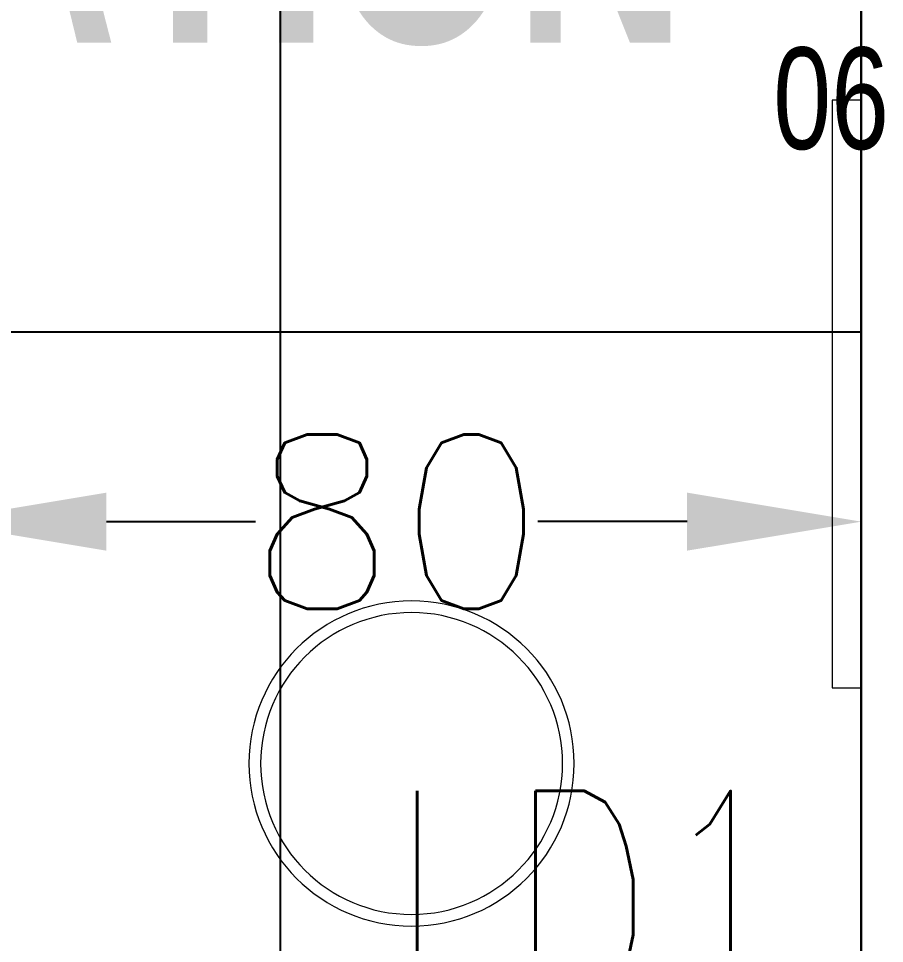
# Model space of a CAD drawing. Extents: x -12260 to 57327, y -29287 to 19916.
# Drawn here: x 23150 to 23896, y -11557 to -10760 of the extents above; entities that cross this region are included whole.
import ezdxf
from ezdxf.enums import TextEntityAlignment as Align

# ---------------------------------------------------------------- set-up
doc = ezdxf.new("R2010")
doc.units = 0
doc.header["$LTSCALE"] = 0.25
doc.linetypes.add('DASHDOT', pattern=[25.4, 12.7, -6.35, 0, -6.35])
for name, color, linetype, lineweight in [('01-First Floor$0$72_EGR_BASE_TEXT', 252, 'Continuous', 5), ('01-First Floor$0$72_EGR_EQP_TAG', 142, 'Continuous', 5), ('01-First Floor$0$LOADING', 253, 'Continuous', 5), ('E-DIM', 6, 'Continuous', 18), ('E-LITE-CIRC-NUMB', 6, 'Continuous', 25), ('E-LITE-CLNG', 150, 'Continuous', 35), ('E-LITE-CLNG-CNDT', 6, 'DASHDOT', 35), ('E-LITE-CTRL', 6, 'Continuous', 25), ('E-LITE-IDEN', 6, 'Continuous', 25)]:
    doc.layers.add(name, color=color, linetype=linetype, lineweight=lineweight)
doc.layers.add('01-First Floor$0$FALSE CEILING', color=251, linetype='Continuous')
doc.layers.add('01-First Floor$0$X-WHITE glass', color=255, linetype='Continuous')
doc.styles.add('01-First Floor$0$X3G_ENTITY_257CFD', font='swisscl.ttf', dxfattribs={"height": 200})
doc.styles.add('01-First Floor$0$X3G_ENTITY_9EC9', font='swisscl.ttf', dxfattribs={"height": 0.2})
doc.styles.add('DC_SIMPLEX', font='SIMPLEX.shx', dxfattribs={"width": 0.7})
doc.styles.get("Standard").update_dxf_attribs({"font": 'romans.shx'})
doc.dimstyles.get("Standard").update_dxf_attribs({"dimtxt": 150, "dimasz": 150, "dimexe": 0.18, "dimexo": 0.0625, "dimgap": 0.09, "dimtad": 0, "dimtih": 1, "dimtoh": 1, "dimdec": 0, "dimlfac": 0.1, "dimzin": 0, "dimdsep": 46, "dimtxsty": 'Standard', "dimcen": 0.09, "dimclrd": 6, "dimadec": 0, "dimazin": 0, "dimtfac": 1, "dimtdec": 0, "dimtofl": 0, "dimtmove": 0, "dimatfit": 3, "dimfxl": 1, "dimtolj": 1, "dimtzin": 0, "dimarcsym": 0})

# ---------------------------------------------------------------- blocks, each defined once
blk = doc.blocks.new('01-First Floor$0$WM00001-P')
at = {"layer": '01-First Floor$0$LOADING'}
for radius in [0.14, 0.13]:
    blk.add_circle((0, 0), radius, dxfattribs=at)
blk = doc.blocks.new('01-First Floor')
at = {"layer": '01-First Floor$0$FALSE CEILING', "linetype": 'Continuous'}
for p, q in [((23376, -12830), (23376, -8830)), ((20376, -11030), (23876, -11030))]:
    blk.add_line(p, q, dxfattribs=at)
at = {"layer": '01-First Floor$0$FALSE CEILING'}
blk.add_lwpolyline([(20376, -8830), (23876, -8830), (23876, -10710), (23876, -10710), (23876, -12830), (20376, -12830), (20376, -8830)], dxfattribs=at)
at = {"layer": '01-First Floor$0$LOADING'}
blk.add_lwpolyline([(23876, -10830.59), (23851, -10830.59), (23851, -11336.59), (23876, -11336.59), (23876, -10830.59)], dxfattribs=at)
at = {"layer": '01-First Floor$0$X-WHITE glass', "color": 253, "lineweight": 30, "ltscale": 6, "true_color": 0x9898cc}
blk.add_line((23876, -10660), (23876, -12830), dxfattribs=at)
at = {"layer": '01-First Floor$0$LOADING', "extrusion": (-2.25644e-18, -2.24019e-05, -1), "xscale": 1000, "yscale": 1000, "zscale": 1000, "rotation": 270}
blk.add_blockref('01-First Floor$0$WM00001-P', (-23488.78, -11401.87, 0.38), dxfattribs=at)
at = {"layer": '01-First Floor$0$72_EGR_BASE_TEXT', "insert": (22108.24, -10247.68, 0), "char_height": 200, "width": 3714.6664, "attachment_point": 2, "style": '01-First Floor$0$X3G_ENTITY_9EC9'}
blk.add_mtext('{\\fSwis721 LtCn BT|b1|i0|c0|p34;OBSTETRICS AND GYNAECOLOGY CONSULTATION / EXAMINATION ROOM}', dxfattribs=at)
at = {"layer": '01-First Floor$0$72_EGR_EQP_TAG', "insert": (23850.12, -10785.11), "char_height": 87.473, "attachment_point": 2, "style": '01-First Floor$0$X3G_ENTITY_257CFD'}
blk.add_mtext('06', dxfattribs=at)
blk = doc.blocks.new('*U16')
at = {"layer": 'E-LITE-CIRC-NUMB', "style": 'DC_SIMPLEX', "width": 0.7, "flags": 8}
blk.add_attdef('CIRCUIT', text='', height=200, rotation=0, dxfattribs=at).set_placement((-473.9, 300), align=Align.RIGHT)
at = {"layer": 'E-LITE-CTRL', "style": 'DC_SIMPLEX', "width": 0.7, "flags": 8}
blk.add_attdef('CONTROL', (1118.9, -935), '', height=200, rotation=360, dxfattribs=at)
at = {"layer": 'E-LITE-IDEN', "style": 'DC_SIMPLEX', "width": 0.7, "flags": 8}
blk.add_attdef('TYPE', (460.41, 457.65), '', height=200, rotation=360, dxfattribs=at)
blk = doc.blocks.new('*D344')
at = {"layer": 'Defpoints', "color": 0}
for p in [(23876, -11193.55), (23076, -11930, -0.1), (23876, -11930)]:
    blk.add_point(p, dxfattribs=at)
at = {"layer": 'E-DIM', "color": 0, "lineweight": -2, "transparency": 16777216}
for p, q in [((23076, -11929.94), (23076, -11193.37)), ((23876, -11929.94), (23876, -11193.37))]:
    blk.add_line(p, q, dxfattribs=at)
at = {"layer": 'E-DIM', "color": 6, "lineweight": -2, "transparency": 16777216}
for p, q in [((23226, -11193.55), (23354.48, -11193.55)), ((23726, -11193.55), (23597.52, -11193.55))]:
    blk.add_line(p, q, dxfattribs=at)
at = {"layer": 'E-DIM', "color": 6, "transparency": 16777216}
for points in [[(23226, -11168.55), (23226, -11218.55), (23076, -11193.55)], [(23726, -11168.55), (23726, -11218.55), (23876, -11193.55)]]:
    blk.add_solid(points, dxfattribs=at)
at = {"layer": 'E-DIM', "color": 0, "transparency": 16777216, "insert": (23476, -11193.55), "char_height": 150, "attachment_point": 5}
blk.add_mtext('\\A1;80', dxfattribs=at)

msp = doc.modelspace()

# ---------------------------------------------------------------- block references
at = {"layer": 'E-LITE-CLNG'}
ref = msp.add_blockref('*U16', (23076, -11930, -0.1), dxfattribs=dict(at, xscale=-1))
ref.add_attrib('TYPE', 'LD1', (23469.49, -11625.51, -0.1), dxfattribs={"layer": 'E-LITE-IDEN', "height": 200, "rotation": 0, "style": 'DC_SIMPLEX', "width": 0.7, "flags": 8})
at = {"layer": 'E-LITE-CLNG-CNDT'}
msp.add_blockref('01-First Floor', (0, 0), dxfattribs=at)

# ---------------------------------------------------------------- dimensions: what is measured, and where the dimension line sits
at = {"layer": 'E-DIM'}
dim = msp.add_linear_dim(base=(23876, -11193.55), p1=(23076, -11930, -0.1), p2=(23876, -11930), dimstyle='Standard', dxfattribs=at)
dim.commit()
dim.dimension.update_dxf_attribs({"geometry": '*D344', "text_midpoint": (23476, -11193.55)})

doc.saveas('drawing.dxf')
